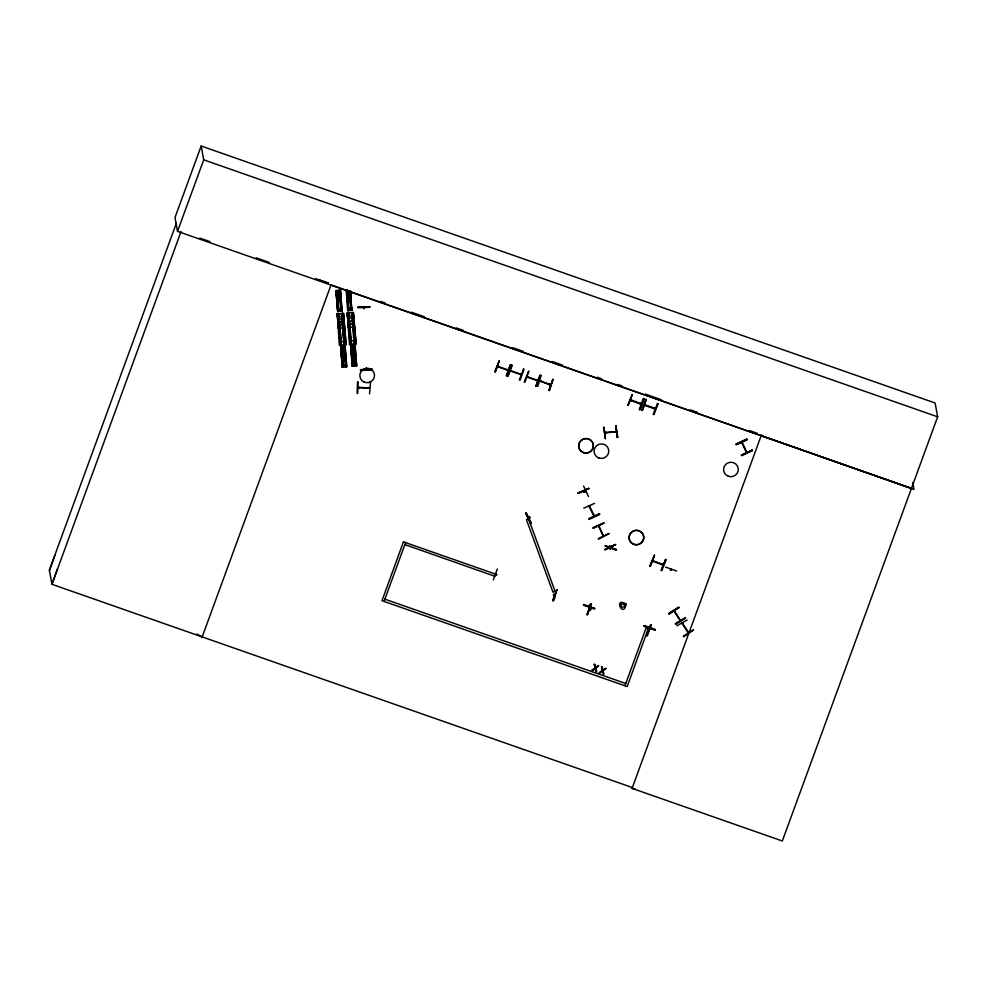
<?xml version="1.0" encoding="UTF-8"?>
<svg xmlns="http://www.w3.org/2000/svg" width="987" height="987" viewBox="0 0 987 987"><rect width="100%" height="100%" fill="white"/><g stroke="black" fill="none" stroke-linecap="round" stroke-linejoin="round"><path stroke-width="1.48" d="M588.955 505.751L589.449 506.997M603.242 535.805L603.328 534.868M741.521 442.361L742.495 442.978M609.806 546.958L609.472 545.959L610.361 546.49M357.097 393.418L357.504 381.821M358.935 387.151L358.923 387.743M359.071 387.99L357.874 387.249L369.496 387.99M368.583 387.435L368.558 388.027M369.557 393.776L370.507 382.203L369.878 382.191M585.02 491.847L585.822 491.193M363.623 308.376L364.191 308.808L363.747 307.525M366.633 369.101L366.128 368.126M589.054 606.289L589.486 605.241L589.387 606.388M610.891 548.118L610.028 548.895M650.285 626.4L649.508 627.362M670.469 570.067L671.333 569.289M671.037 570.264L670.666 569.08M366.67 369.298L366.572 368.373L366.029 369.126M584.748 491.686L585.994 491.551L584.81 492.094L584.773 491.316M680.105 620.478L673.924 611.015M688.223 633L681.968 623.13M654.973 630.261L655.195 629.657L644.104 625.684L643.919 626.313L654.986 630.199M49.424 570.609L54.939 555.237M57.443 568.931L51.941 584.304L632.359 787.54L632.062 788.379L782.321 840.986L937.65 416.822L935.121 403.004L201.175 146.014L174.995 217.535L177.524 231.353L911.47 488.343L331.015 284.984L201.891 637.75M176.365 223.235L49.35 570.202L51.941 584.304L181.065 231.55M177.524 231.353L203.704 159.832L201.175 146.014M648.471 628.114L627.177 686.57L384.128 601.465L382.006 600.639L403.473 541.715M499.225 360.909L495.326 371.902L499.249 360.909L494.709 371.68L495.326 371.902M498.46 366.905L497.547 366.189L497.448 366.819M508.465 370.125L507.293 370.261M510.378 364.734L506.405 375.776L507.022 375.985L510.995 365.042M511.019 365.054L510.402 364.845L506.38 375.652M507.737 375.973L511.735 365.042M511.377 370.569L511.315 371.396L510.341 370.335M520.05 374.209L521.296 374.172M520.211 374.443L520.457 373.74M521.161 374.542L521.222 374.011M523.381 369.138L523.998 369.348L519.989 380.279L519.359 379.946L523.529 369.175M528.773 371.248L524.862 382.24L524.245 382.018L528.699 371.235M527.946 376.874L526.984 376.54L538.001 380.464M536.817 380.6L537.792 380.316M536.533 386.312L540.494 375.368L535.929 386.114L536.546 386.324L540.531 375.381M541.271 375.381L537.742 386.386M540.913 380.908L540.703 381.451M549.648 384.794L550.746 384.35M549.611 384.696L549.981 384.079M550.549 384.905L550.734 384.412M552.967 379.39L548.908 390.408L549.525 390.618L552.905 379.477M404.855 544.59L494.943 576.297L495.733 574.175L403.51 541.888M626.214 604.13C623.044 619.244 613.112 595.975 626.227 604.155M646.325 627.362L624.993 685.644M635.085 788.897L632.062 788.379L632.26 787.503M632.062 788.379L761.495 434.786M497.374 568.956L493.315 579.788M496.313 574.866L496.523 574.311M495.486 574.693L496.745 574.718L495.474 574.076M553.51 594.816L553.806 594.359M556.865 589.794L552.695 600.676L553.312 600.898C555.397 600.034 555.804 588.301 557.334 589.955M556.915 589.819L552.671 600.565M627.707 405.349L632.186 394.59M628.188 405.509L632.248 394.529M631.174 400.512L630.335 399.723M640.032 403.671L641.266 403.621M641.131 404.004L641.205 403.473M639.909 409.716L643.943 398.797L643.364 398.489L639.317 409.506L639.934 409.728L643.98 398.81M645.831 399.328L641.71 410.234L642.327 410.444L646.238 399.476M642.241 410.395L646.312 399.488M644.4 405.225L655.331 409.136L654.245 408.322M654.48 408.087L654.11 408.692L655.22 409.087M657.502 403.412L653.369 414.392L653.986 414.614L657.996 403.683L653.345 414.281M610.41 548.044L610.497 548.871M610.435 549.167L610.805 547.871M586.833 614.716L590.843 603.797L587.388 614.926L591.46 604.019L590.855 603.797M590.497 609.324C590.732 611.027 588.708 609.263 589.732 609.053M590.3 609.88L590.534 609.522M616.172 549.981L616.394 549.364L605.13 545.848L616.172 549.981L605.179 545.86M648.607 630.224L647.608 630.187L647.793 629.373M649.902 626.251L649.52 627.498M650.803 624.709L646.682 635.69L647.299 635.912L651.346 624.981L650.754 624.783L646.658 635.566M665.596 567.093L676.65 571.017M650.285 566.279L654.418 555.299L650.285 566.279L649.68 566.044L654.492 555.311M653.517 561.356L652.518 561.233L652.715 560.431M653.234 561.319L653.48 560.715M662.474 564.083L662.129 564.798L663.202 565.107L652.444 561.085M665.485 559.419L661.265 570.375L661.882 570.609L666.102 559.752L665.509 559.53M665.657 559.58L661.253 570.264M616.246 431.64L604.969 432.392M605.845 432.874L606.055 432.442M615.382 431.924L616.48 431.553L604.821 433.133L605.969 433.046L605.784 432.294M589.029 506.109L593.804 516.028M598.406 525.528L598.973 525.75M598.43 525.997L599.343 526.552M598.751 526.527L599.38 526.441M583.243 491.07L583.638 492.168L584.168 491.797M609.497 546.119L610.398 546.687M674.405 611.73L674.232 610.595M682.029 623.599L683.078 624.142L682.313 622.92M368.62 387.706L369.52 387.583M589.461 605.093L588.968 605.981M369.496 388.236L357.862 387.644M531.228 523.32L525.775 513.092L530.71 523.591L531.302 523.32L526.367 512.821M670.901 569.092L670.395 570.165L670.864 568.894M640.427 403.202L640.193 403.905M644.388 404.608L655.245 408.359M553.633 594.556L554.805 595.038L553.547 594.458M595.062 664.547L595.679 667.434L597.9 665.657L598.788 665.966L595.938 668.224L596.74 671.752L595.889 671.468L595.272 668.532M595.297 668.643L593.014 670.457L592.101 670.025M602.255 667.064L602.86 669.951L605.956 668.359M599.294 672.542L600.207 672.974L602.452 671.049M592.126 670.148L595.013 667.743M599.306 672.665L602.193 670.259M602.477 671.16L603.082 673.973L603.921 674.269L603.119 670.728L605.981 668.483M528.884 517.472C529.439 519.31 530.833 516.509 528.711 517.682M528.921 517.669L529.624 517.126M668.767 613.482L678.748 607.276L669.112 614.037L668.767 613.495L678.748 607.276M669.063 613.926L679.068 607.782M685.385 617.517L675.404 623.796L675.75 624.339L685.681 618.035L675.379 623.685M676.872 625.844L687.088 619.996M693.466 629.829L683.485 636.121L683.831 636.664L693.528 629.99M603.526 427.235L605.389 438.672M497.51 366.288L508.342 370.026M508.169 370.483L497.263 366.621M510.489 370.569L521.333 374.369M539.864 380.674L540.999 381.204M550.672 385.115L539.729 381.044M495.634 574.311L496.609 574.619M589.658 609.3L590.732 609.719M525.787 513.067L530.722 523.566M594.507 503.37L583.798 508.182M736.142 444.088L746.801 439.092L747.085 439.684L736.425 444.668L736.142 444.088L746.826 439.129M736.351 444.508L747.085 439.684M599.491 513.721L588.857 518.829L589.128 519.409L599.775 514.4M603.908 522.974L593.298 528.131L603.908 522.974L593.027 527.552L593.298 528.131M603.193 535.83L598.862 525.664M578.086 493.438L588.721 488.343L578.086 493.438L577.814 492.858L588.77 488.528M529.032 518.2L530.081 517.558M583.588 486.036L588.523 496.535M615.567 544.553L604.858 549.5L605.13 550.08L615.555 544.577M555.101 591.299L552.979 592.237L526.429 519.643L528.551 518.693M335.95 290.647L337.714 311.522L335.938 290.647L340.466 290.277L342.156 311.152L337.653 311.522M336.69 290.585L337.307 290.536L339.034 311.398L338.418 311.448M341.317 311.226L339.38 290.314L341.416 311.213L340.799 311.263M352.162 310.3L347.658 310.671L346.203 289.685M348.423 310.597L346.98 289.647L348.917 310.56M338.516 311.448L337.295 290.536M341.86 311.115L340.441 290.289M347.634 310.658L348.251 310.609L346.511 289.746M336.875 313.965L343.575 313.41L346.153 344.697L339.368 345.253L337.295 313.878L340.281 345.166L337.184 313.878M338.381 313.743L340.589 345.154L337.924 313.866L338.849 313.78L341.342 345.092L338.849 313.78M349.188 291.029L351.397 310.362M349.953 290.968L351.569 310.35L350.212 290.918M341.502 313.582L342.427 313.508L344.981 344.796L344.081 344.87L341.502 313.582L344.118 344.87M342.736 313.484L345.228 344.771L342.797 313.471M343.538 313.41L346.005 344.71M349.373 344.401L350.274 344.315L347.227 312.99L349.497 344.389M347.942 313.015L348.83 312.928L351.323 344.241L350.484 344.303L347.905 313.002L350.57 344.303M348.806 312.941L351.261 344.241M351.52 312.731L352.408 312.645L354.901 343.957L354.074 344.019L351.631 312.719M352.717 312.632L355.234 343.92L353.087 312.509L356.11 343.846L353.556 312.558M340.527 345.154L341.428 345.068M340.577 346.252L342.255 367.115L340.811 346.166L345.043 345.882L346.745 366.757L342.23 367.115M341.329 346.178L343.587 367.004L341.872 346.141M345.981 366.819L343.969 345.919L345.993 366.819M346.708 366.757L345.018 345.882M355.234 343.92L356.11 343.846M350.558 345.388L355.024 345.018L356.652 365.906L352.223 366.263L350.496 345.388L351.113 345.339L352.273 366.263M351.323 345.327L353.531 366.152L351.853 345.277M353.642 345.142L354.259 345.092L355.888 365.967L353.642 345.142L355.382 366.017M356.689 365.906L354.999 345.031M354.506 345.068L356.467 365.893L354.469 345.08M603.97 427.186L605.364 438.684M350.841 310.411L349.287 291.029M351.606 310.35L350.57 290.918M347.288 313.015L353.087 312.509L355.727 343.834L353.149 312.546M354.58 343.932L352.001 312.645M351.101 345.351L352.741 366.226M342.797 367.078L340.811 346.166L342.329 367.115M343.057 367.053L341.576 346.104L343.513 367.016M617.813 437.229L617.146 437.192L617.8 437.216L615.802 425.681M590.436 610.163L589.325 609.46M336.407 292.707L340.318 292.325M346.388 291.844L350.299 291.51M336.518 294.114L340.441 293.781M350.422 292.929L346.499 293.213M336.703 296.236L340.601 295.853M346.684 295.384L350.595 295.051M336.863 298.111L340.774 297.778M350.755 296.927L346.832 297.21M347.017 299.382L350.916 298.999M337.776 309.326L341.687 308.98M347.757 308.462L351.668 308.129M337.492 317.037L343.365 316.543M347.473 316.185L353.346 315.68M337.665 319.159L343.538 318.653M347.646 318.307L353.519 317.802M337.924 322.342L343.797 321.836M347.917 321.478L353.778 320.985M338.171 325.155L344.044 324.649M348.152 324.304L354.025 323.798M338.43 328.326L344.303 327.832M348.411 327.474L354.284 326.981M339.54 341.958L345.413 341.453M349.534 341.095L355.394 340.601M349.793 344.278L355.653 343.772M340.984 348.3L344.895 347.967M350.965 347.449L354.876 347.066M345.018 349.386L341.095 349.669M354.999 348.522L351.076 348.818M341.28 351.828L345.191 351.495M351.261 350.977L355.172 350.595M345.351 353.383L341.428 353.667M351.421 352.865L355.332 352.532M341.613 355.838L345.524 355.493M342.353 364.919L346.264 364.585M352.334 364.067L356.258 363.734M679.858 619.478L680.487 620.095M357.689 393.443L358.108 381.858M617.27 437.278L615.888 425.681L617.171 437.303M358.047 307.093L369.817 306.661L369.829 307.302L358.059 307.747L358.047 307.105L369.804 306.661M360.502 369.656L372.296 369.323L372.309 369.977L360.539 370.421L372.309 369.94M360.539 370.421L360.526 369.767L372.272 369.212M337.998 311.46L336.283 290.597M342.292 313.521L344.919 344.808M589.362 505.776L594.371 515.979M350.126 344.34L347.227 312.99M537.607 380.809L526.898 376.997M631.211 400.71L631.359 400.019M554.386 595.445L553.411 594.828M652.752 560.641L663.276 564.576M583.576 490.699L584.107 491.958M203.704 159.832L937.65 416.822M199.843 238.126L209.96 241.667M256.188 257.854L269.192 262.406M315.433 278.593L328.437 283.146L318.332 279.58M380.735 301.467L385.09 302.984M411.246 312.151L424.336 316.728M456.302 327.918L463.569 330.472M512.981 347.769L523.159 351.335M552.226 361.513L562.393 365.067M597.271 377.281L601.638 378.811M617.615 384.412L621.983 385.929M645.227 394.072L661.216 399.673M690.283 409.852L697.55 412.393M749.873 430.714L757.14 433.256M540.012 380.908L550.857 384.708M510.353 370.952L521.198 374.752M646.362 627.535L648.508 628.287M594.223 664.251L595.087 664.67M602.28 667.187L601.428 666.891L602.218 670.37M761.187 435.612L913.987 489.453L912.728 482.594M641.303 403.831L630.607 399.686M630.372 400.389L641.168 404.201M647.669 629.644L648.336 630.249M647.534 630.027L648.36 630.199M196.746 634.11L202.187 636.923M548.982 390.396L552.88 379.353M745.999 451.836L746.369 452.342M674.454 610.965L680.475 620.329M593.841 516.226L593.989 515.054M742.15 442.25L746.888 452.453M682.412 623.216L688.568 632.42M683.818 636.64L683.46 636.01M752.353 450.738L752.057 450.035M741.619 442.373L746.517 452.626M598.492 525.837L603.39 536.089M583.736 492.131L583.206 490.872M529.834 517.385L529.797 517.188M752.353 450.701L741.693 455.723L741.397 455.019M599.553 513.919L588.832 518.718M528.588 518.866L555.126 591.472M594.248 664.374L595.038 667.854M655.171 629.546L644.129 625.598M615.53 544.466L604.834 549.389M625.77 683.522L384.868 599.171M594.729 608.374L583.687 604.426M539.914 375.072L535.904 386.003M512.302 365.252L508.206 376.047M364.117 307.315L364.215 308.351M363.747 308.499L363.747 307.648M405.632 542.468L384.128 601.219M355.505 354.592L351.582 354.925M340.934 299.851L337.023 300.184M350.422 292.399L351.89 310.288M349.805 290.98L351.31 310.374L349.497 290.955M353.951 345.055L355.628 365.955M353.494 366.152L351.606 345.265L353.247 366.152M350.804 345.314L352.482 366.214M344.722 345.845L346.141 366.794L344.525 345.919M339.38 290.314L341.07 311.213M343.969 345.919L345.647 366.819M336.197 290.597L337.751 311.51M583.49 605.08L594.754 608.485L594.519 609.102L583.49 605.08M621.205 604.266L621.477 607.165L624.426 606.882L624.154 603.982L621.205 604.266M752.094 450.121L741.422 455.143L752.119 450.22M608.979 533.585L598.295 538.606L598.578 539.186L608.954 533.622M340.145 290.277L341.625 311.201L340.145 290.252M341.958 313.496L344.488 344.796L341.958 313.496M348.362 312.928L350.891 344.216L348.423 312.928M363.759 381.883A7.328 7.217 -10.4 0 0 374.505 375.146A7.328 7.217 -10.4 0 0 363.265 369.385A7.328 7.217 -10.4 0 0 363.759 381.883M583.527 452.626A7.365 7.242 -10.4 0 0 593.273 444.483A7.365 7.242 -10.4 0 0 581.281 440.227A7.365 7.242 -10.4 0 0 583.527 452.564A7.365 7.242 -10.4 0 0 593.261 444.421A7.365 7.242 -10.4 0 0 581.294 440.276A7.365 7.242 -10.4 0 0 583.527 452.626M633.925 544.368A7.365 7.242 -10.4 0 0 643.66 536.225A7.365 7.242 -10.4 0 0 631.68 532.03A7.365 7.242 -10.4 0 0 633.925 544.368A7.353 7.23 -10.4 0 0 643.647 536.237A7.353 7.23 -10.4 0 0 631.692 532.042A7.353 7.23 -10.4 0 0 633.925 544.368M598.912 458.005A7.365 7.242 -10.4 0 0 608.658 449.862A7.365 7.242 -10.4 0 0 596.666 445.668A7.365 7.242 -10.4 0 0 598.912 458.005M728.418 476.314A7.365 7.242 -10.4 0 0 738.165 468.159A7.365 7.242 -10.4 0 0 726.185 463.964A7.365 7.242 -10.4 0 0 728.418 476.314"/></g></svg>
